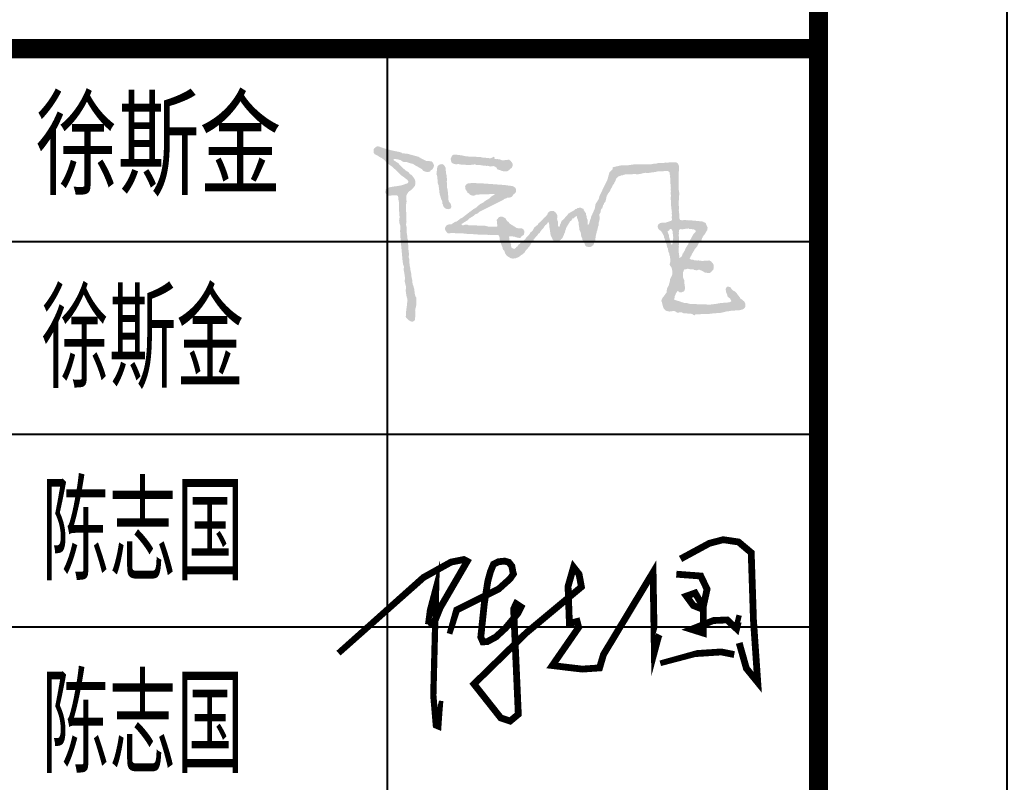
# Model space of a CAD drawing. Extents: x 39560 to 217760, y -140239 to 277665.
# Drawn here: x 139431 to 144660, y 37364 to 41400 of the extents above; entities that cross this region are included whole.
import ezdxf

# ---------------------------------------------------------------- set-up
doc = ezdxf.new("R2010")
doc.units = 0
doc.header["$LTSCALE"] = 1000
doc.header["$MEASUREMENT"] = 0
doc.linetypes.add('CENTERX2', pattern=[4, 2.5, -0.5, 0.5, -0.5])
doc.layers.add('PUB_TITLE', color=4, linetype='Continuous')
doc.styles.add('_HZTXT', font='txt.shx', dxfattribs={"width": 0.8, "bigfont": 'hztxt.shx'})
doc.styles.add('TSSD_REIN', font='Tssdeng.shx', dxfattribs={"width": 0.7, "oblique": 10, "bigfont": 'hztxt.shx'})

# ---------------------------------------------------------------- blocks, each defined once
blk = doc.blocks.new('A$C79942E48')
at = {"const_width": 25}
for points in [[(1265.8, 632.7), (1371.8, 690.1), (1422.7, 703.4), (1479.1, 695), (1525.7, 655.7), (1533.9, 408.7), (1549.7, 178.9), (1507.9, 230.3), (1481.5, 323.8)], [(1250.3, 576.7), (1340.2, 569.8), (1363.3, 521.4), (1347.2, 447.6), (1312.6, 461.4), (1287.2, 496), (1319.5, 507.5), (1349.2, 456.9), (1349.5, 360), (1305.7, 373.8), (1386.4, 406.1), (1437.1, 408.4), (1471.7, 376.1), (1480.9, 413), (1488.1, 411.2)]]:
    blk.add_lwpolyline(points, dxfattribs=at)
for points in [[(7.6, 286.3, 23, 25, 0), (320.4, 564.7, 25, 25, 0), (421.7, 621.1, 25, 25, 0), (468.7, 630.5, 25, 25, 0), (481, 624, 25, 25, 0), (381.2, 452.6, 25, 25, 0), (363.1, 407.1, 25, 25, 0), (336.3, 391.9, 25, 25, 0)], [(336.3, 391.9, 21, 23, 0), (344.3, 444.7, 23, 23, 0), (366.7, 529.3, 23, 23, 0), (366.7, 529.3, 23, 23, 0), (356.4, 131.1, 23, 23, 0), (363.5, 47.2, 23, 23, 0), (365.8, 20.6, 23, 23, 0), (374.7, 16.9, 23, 23, 0), (378.2, 66.9, 23, 23, 0), (378.2, 66.9, 23, 23, 0)], [(415.9, 357.5, 21, 25, 0), (442.1, 444.7, 25, 25, 0), (538, 492.6, 25, 25, 0), (596.2, 521.7, 25, 25, 0), (638.4, 559.5, 25, 25, 0), (648, 573.4, 25, 25, 0), (651.1, 577.8, 25, 25, 0), (649.1, 584.7, 25, 25, 0), (645.2, 606.2, 25, 25, 0), (633.9, 620.4, 25, 25, 0), (619, 624.6, 25, 25, 0), (596.3, 622.5, 25, 25, 0), (577.6, 613, 25, 25, 0), (566.6, 586.1, 25, 25, 0), (557.1, 552.1, 25, 25, 0), (549.6, 504.8, 25, 25, 0), (543.7, 466.9, 25, 25, 0), (535, 383.8, 25, 25, 0), (531, 345, 25, 25, 0), (538.6, 327.7, 25, 25, 0), (554.9, 328.6, 25, 25, 0), (586.6, 345.8, 25, 25, 0), (621.9, 378.3, 25, 25, 0), (667.2, 432.6, 25, 25, 0), (679, 456.1, 25, 25, 0), (660.9, 467.9, 25, 25, 0), (651.8, 448.9, 25, 25, 0), (665.1, 149.5, 25, 25, 0), (669, 61.5, 25, 25, 0), (639, 36.6, 25, 25, 0), (604.3, 48.2, 25, 25, 0), (505.8, 172.7, 25, 25, 0), (699.8, 362.2, 25, 25, 0), (873.6, 506.9, 25, 25, 0), (901.1, 529.8, 25, 25, 0), (892.5, 576.4, 25, 25, 0), (872.2, 602.4, 25, 25, 0), (851.9, 531.5, 25, 25, 0), (856.3, 412.9, 25, 25, 0), (856.9, 395.3, 25, 25, 0), (885.2, 402.7, 25, 25, 0), (891, 381, 25, 25, 0), (794, 240.7, 25, 25, 0), (854.8, 233.4, 25, 25, 0), (904.2, 227.6, 25, 25, 0), (967.8, 232, 25, 25, 0), (982.3, 281.2, 25, 25, 0), (1164.7, 583.6, 25, 25, 0), (1169.5, 291.3, 25, 25, 0), (1184.6, 347.6, 25, 25, 0), (1187.8, 354.1, 25, 25, 0)], [(1191.2, 249, 21, 23, 0), (1323.1, 284.7, 25, 25, 0), (1415.3, 290.7, 25, 25, 0), (1463.2, 281, 25, 25, 0)], [(378.2, 66.9, 23, 16, 0), (385.3, 110.9, 3.2, 3.2, 0)]]:
    blk.add_lwpolyline(points, format="xyseb")
blk = doc.blocks.new('adasdcxcx')
at = {"linetype": 'CENTERX2'}
h = blk.add_hatch(color=256, dxfattribs=at)
h.dxf.hatch_style = 1
h.paths.add_polyline_path([(3918.7, 11195.1), (3921.5, 11197.9), (3924.3, 11199.3), (3927, 11199.8), (3930.3, 11199.1), (3933.1, 11198.5), (3935.9, 11198.5), (3938.8, 11198.8), (3940.9, 11199.1), (3943.9, 11200.1), (3948, 11200.6), (3951.1, 11201), (3953.2, 11202.1), (3955.5, 11202.1), (3958.3, 11201.7), (3960.9, 11201.4), (3962.6, 11201.7), (3964.4, 11202.4), (3965.6, 11202.8), (3967.3, 11203.1), (3969.3, 11203.1), (3970, 11202.4), (3970.7, 11201.8), (3971.8, 11200.7), (3974, 11200.3), (3975.9, 11200.3), (3977.1, 11200), (3978.4, 11199.7), (3980.2, 11200), (3981.2, 11199.8), (3982.3, 11199.4), (3983.8, 11199.3), (3984.7, 11199.6), (3985.6, 11199.3), (3986.8, 11199), (3988.4, 11198.8), (3989.5, 11198.4), (3991.5, 11198.1), (3993.2, 11198.3), (3994.6, 11198), (3995.7, 11197.7), (3997.9, 11197.5), (3998.6, 11197.1), (3999.7, 11196.8), (4000.3, 11196.2), (4002.4, 11195), (4003.7, 11194.2), (4004.5, 11192.5), (4005.3, 11190.7), (4006.6, 11188.8), (4006.5, 11187), (4005.2, 11184.9), (3999.3, 11178.9), (3995.6, 11175.2), (3991.8, 11168.4), (3989.1, 11163.6), (3986.6, 11158.9), (3983.9, 11154.1), (3981.6, 11149.9), (3979.3, 11145.8), (3976.2, 11140.1), (3973.1, 11134.4), (3972.8, 11131.5), (3971.8, 11128.9), (3969.9, 11127), (3969.1, 11124.8), (3967.8, 11122.9), (3967.1, 11120.8), (3966.4, 11119.1), (3965.7, 11117.2), (3963.6, 11115.1), (3961.6, 11113), (3960.7, 11110.3), (3960.2, 11108.9), (3958.9, 11107.9), (3957.6, 11105.6), (3956, 11102.9), (3954.5, 11100.2), (3953, 11097.7), (3951.8, 11095.5), (3951.8, 11094.1), (3950.8, 11093.2), (3950.2, 11091.5), (3949.7, 11089.9), (3949.6, 11088.4), (3948.8, 11087.1), (3948, 11085.7), (3947.4, 11084.6), (3946, 11083.4), (3944.8, 11082.2), (3944, 11080.5), (3943.4, 11079), (3942.6, 11077.2), (3941.8, 11075.5), (3940.8, 11073.2), (3940.3, 11072.1), (3939.9, 11071.2), (3938.3, 11070.7), (3937.9, 11069.9), (3937.2, 11068.2), (3936.6, 11067), (3936.3, 11065.4), (3936, 11064.2), (3935.3, 11063.1), (3934.9, 11061.9), (3934.4, 11060.3), (3933.9, 11058.9), (3933.2, 11057.8), (3932.6, 11056.7), (3932.6, 11055.5), (3932.6, 11054.6), (3931.8, 11053.6), (3931, 11052.7), (3930.1, 11051.7), (3928.7, 11051.4), (3927.2, 11051.2), (3926, 11050.4), (3924.8, 11049.5), (3924, 11048.4), (3923.2, 11047.7), (3922.5, 11047.2), (3921.4, 11046.3), (3920.5, 11046.3), (3919.6, 11046.7), (3919.3, 11047.4), (3919.3, 11049.5), (3919.3, 11051.2), (3920.3, 11052.9), (3920.3, 11055), (3920.3, 11057.1), (3919.1, 11059.1), (3918.3, 11060.7), (3918, 11062.1), (3917.4, 11064.1), (3917.4, 11067.3), (3917, 11070.4), (3917, 11072.8), (3916.3, 11076), (3916.3, 11079), (3916.3, 11081.9), (3916.3, 11084.8), (3916, 11086.9), (3916.5, 11088.8), (3916.5, 11090.5), (3916.9, 11091.9), (3916.9, 11095.3), (3915.8, 11098.6), (3916.3, 11100.7), (3917, 11103.4), (3917.6, 11104.8), (3917.1, 11107.1), (3916.6, 11109.7), (3916, 11112.6), (3916.4, 11114.2), (3917.8, 11116.1), (3918.2, 11118.1), (3917.8, 11120), (3917.8, 11121.9), (3917.8, 11124.9), (3918.4, 11126.8), (3917.9, 11129), (3917.3, 11131.4), (3917.7, 11133.3), (3918, 11135), (3917.7, 11136.5), (3917.7, 11138.4), (3918, 11140.2), (3917.7, 11142.4), (3917.7, 11144.7), (3917.7, 11148.5), (3918.4, 11151.6), (3918.4, 11155.5), (3917, 11157.9), (3917.2, 11160.7), (3916.6, 11163.9), (3916.1, 11166.4), (3916.5, 11168.3), (3916.1, 11170.6), (3917.5, 11173.3), (3917.2, 11176.4), (3917.2, 11177.8), (3916.4, 11181.6), (3917.3, 11184.3), (3918, 11186.4), (3918.5, 11188.6), (3918.5, 11189.6), (3918.2, 11190.8), (3917.9, 11191.6), (3917.7, 11193.5), (3918.1, 11194.1)], flags=16)
h.paths.add_polyline_path([(3865.7, 11192), (3864.7, 11191.4), (3863.7, 11190.8), (3862.2, 11190.4), (3861.4, 11190.1), (3860.6, 11189.5), (3860, 11189.1), (3859.4, 11189.4), (3858.3, 11189.4), (3857.8, 11188.2), (3857.8, 11187), (3857.7, 11185.8), (3858.3, 11184.4), (3858.5, 11183), (3858.9, 11181.4), (3859.2, 11180), (3860.1, 11178.7), (3860.9, 11177), (3861.3, 11174.8), (3862, 11173.1), (3862.8, 11172), (3863.4, 11170.5), (3863.4, 11169.4), (3864.2, 11167.8), (3864.7, 11166.7), (3864.4, 11164.9), (3864.4, 11163.6), (3864.9, 11162.1), (3865.2, 11159.6), (3865.2, 11158), (3865.8, 11156.7), (3866.1, 11154.3), (3866.5, 11152.9), (3866.9, 11151.8), (3867.8, 11150), (3868, 11148.2), (3868.7, 11145.8), (3869.3, 11144.2), (3870, 11142.6), (3870.4, 11141.5), (3870.8, 11139.5), (3871.1, 11137.9), (3871.5, 11136.1), (3871.9, 11134.2), (3872.6, 11132.7), (3872.7, 11131), (3873.6, 11129.3), (3874.2, 11128.2), (3874.5, 11127), (3874.5, 11125.3), (3874.9, 11122.9), (3875.5, 11121.6), (3876.1, 11120.5), (3876.9, 11119.8), (3877.4, 11118.4), (3877.4, 11117.3), (3878.6, 11116.8), (3879.5, 11116.5), (3880.3, 11116.8), (3881, 11117.4), (3881.8, 11118.2), (3882.6, 11119.9), (3883.3, 11122.2), (3884.4, 11124.6), (3884.9, 11126.6), (3885.4, 11127.8), (3886.1, 11129), (3885.9, 11130.8), (3886.3, 11132.4), (3886.6, 11133.6), (3886.6, 11135), (3886.1, 11137.1), (3885.9, 11138.7), (3885.9, 11140.2), (3886.2, 11142), (3885.9, 11144), (3885.9, 11145.3), (3886.8, 11146.8), (3887.1, 11148.6), (3886.7, 11150.5), (3886.3, 11152.7), (3887, 11154.5), (3887.2, 11157.2), (3886.9, 11158.4), (3887.1, 11160.4), (3886.8, 11162.8), (3886.2, 11164.8), (3885.8, 11167.2), (3885.8, 11169.4), (3885.4, 11171.3), (3885.4, 11173.1), (3885, 11175.1), (3884.8, 11177.4), (3885, 11179.6), (3884.3, 11182.2), (3883.8, 11183.4), (3884.5, 11184.7), (3884.1, 11187.3), (3883.9, 11188.7), (3882.5, 11191), (3882.1, 11193.3), (3880.6, 11195.3), (3879.3, 11197), (3878.5, 11197.8), (3877.5, 11198.8), (3876.2, 11199.6), (3874.3, 11199.8), (3872.7, 11199.5), (3871, 11199.2), (3869.7, 11197.8), (3868.5, 11197), (3867.4, 11195.8), (3866.5, 11194.8), (3866.1, 11193.3)], flags=16)
h.paths.add_polyline_path([(2787.3, 11410.3), (2785, 11425.2), (2790.2, 11434.9), (2799.5, 11441), (2816.1, 11442.9), (2828.7, 11442.9), (2843.2, 11442.9), (2856.1, 11441), (2873.7, 11441.6), (2896.8, 11439.9), (2915.3, 11438.6), (2931.9, 11437.4), (2950.6, 11436), (2972.6, 11434.4), (2994, 11432.9), (3019.4, 11429.4), (3021.5, 11429.1), (3037.7, 11426.9), (3049.3, 11419.7), (3055.2, 11410.7), (3055.2, 11399.4), (3051.2, 11390.5), (3043.4, 11384.5), (3039.3, 11381.2), (3036.9, 11376.1), (3032.3, 11370.6), (3026.2, 11367.9), (3015.9, 11365.8), (3008.9, 11365.8), (3003.5, 11362.2), (2995.4, 11360.7), (2986.3, 11354), (2968.7, 11345.2), (2953.9, 11337.8), (2936.2, 11329), (2923.5, 11322.6), (2910.1, 11316), (2898.4, 11310.1), (2887.4, 11304.6), (2873, 11297.4), (2860.3, 11291.1), (2851.2, 11282.5), (2838.1, 11277.1), (2829.3, 11269), (2817.5, 11261.9), (2807.6, 11256), (2797.9, 11246.1), (2788.1, 11240), (2779.2, 11234.5), (2771.7, 11229.8), (2766.5, 11226.6), (2766.5, 11222.4), (2773.6, 11219), (2784.7, 11223), (2796.9, 11223), (2802.9, 11220.3), (2810, 11220.3), (2822.5, 11220.3), (2837.7, 11220.3), (2851.2, 11218), (2868.8, 11218), (2887, 11218), (2897.8, 11215.3), (2910.6, 11212.1), (2923.1, 11212.1), (2934.6, 11212.1), (2945.7, 11212.1), (2952.5, 11212.1), (2955.5, 11214.9), (2955.5, 11218.3), (2954.9, 11225.7), (2954.1, 11234.5), (2953.2, 11243.3), (2953.2, 11249.7), (2959.9, 11257.1), (2965.3, 11263.1), (2973.4, 11265.9), (2981.5, 11265.9), (2991, 11261.2), (2998.1, 11257.6), (3002.8, 11249.7), (3006.7, 11243.1), (3013.6, 11238.2), (3022.7, 11227.8), (3033.5, 11221), (3037.7, 11218.4), (3045.7, 11213.4), (3050.5, 11210.4), (3058.4, 11205.5), (3067.9, 11203.5), (3078.5, 11203.5), (3085.2, 11203.5), (3092.3, 11200), (3095.7, 11194.3), (3099.3, 11188.1), (3099.3, 11179.8), (3096.3, 11175.4), (3096.3, 11169.3), (3089.9, 11165.3), (3085.5, 11162.5), (3084.8, 11162.1), (3082.2, 11160.6), (3082.3, 11157.3), (3081.1, 11155.7), (3078.5, 11154.5), (3076.7, 11152.3), (3073, 11152.3), (3067.1, 11153.5), (3059.8, 11155), (3054.5, 11156), (3050.7, 11157.9), (3047.6, 11159.5), (3043.8, 11159.5), (3039.2, 11160.4), (3036.1, 11161), (3033, 11161.7), (3030.3, 11161.7), (3026.7, 11161.7), (3023.5, 11161.7), (3021.4, 11161.7), (3018.8, 11160.2), (3017.8, 11159.5), (3017.8, 11156.1), (3018.9, 11153.7), (3018.9, 11150.1), (3018.9, 11147.7), (3019.8, 11145.5), (3019.8, 11142.8), (3019.8, 11140.4), (3022, 11137.6), (3021.1, 11135.8), (3023.2, 11132), (3025.8, 11128.9), (3025.8, 11125.5), (3027.2, 11121), (3029.4, 11117.7), (3028.4, 11114.2), (3029.1, 11110.7), (3029.1, 11107.7), (3029.8, 11105), (3031.4, 11102.8), (3031.4, 11100.7), (3033.8, 11099.4), (3036.9, 11097.8), (3038.8, 11096.8), (3041.9, 11096.8), (3044.1, 11094.6), (3045.6, 11094.6), (3047.5, 11095.8), (3050.4, 11097.7), (3054.3, 11100.3), (3056, 11102.8), (3058.9, 11105.7), (3062.7, 11108.3), (3064.6, 11111.5), (3066.4, 11114.5), (3068.4, 11117.7), (3071.2, 11119.3), (3074.1, 11120.8), (3075.8, 11121.8), (3077.1, 11124.1), (3077.9, 11125.5), (3079.3, 11128.1), (3081.5, 11132), (3085.7, 11134.9), (3089, 11137.2), (3093.5, 11138.7), (3096.8, 11139.8), (3099.3, 11142.5), (3103.1, 11145.3), (3105.5, 11148.9), (3107, 11151.2), (3109.3, 11154.8), (3112.4, 11157.9), (3114.2, 11159.7), (3120, 11165.5), (3123.5, 11169.1), (3125.9, 11173.2), (3129.2, 11176.7), (3130.5, 11180.8), (3135.5, 11185.5), (3138.8, 11188.6), (3141.3, 11190.9), (3143.6, 11193), (3145.6, 11196.7), (3148.6, 11201.9), (3150.5, 11205.1), (3151.7, 11208.7), (3154, 11210.4), (3157, 11212.7), (3160.5, 11214), (3162.7, 11216.6), (3170.1, 11223.1), (3172.8, 11226.8), (3174.5, 11231), (3178.3, 11233.7), (3181.7, 11236.2), (3184.2, 11239.2), (3189.6, 11244.2), (3194.4, 11248.6), (3198.2, 11252.1), (3200.7, 11255.9), (3202.4, 11258.4), (3210.3, 11264), (3214.2, 11268.7), (3216.7, 11271.8), (3221.2, 11277.2), (3222.8, 11282.7), (3223.4, 11285), (3226.9, 11288.4), (3231, 11292.4), (3235.8, 11293.3), (3238.1, 11296.1), (3243.2, 11296.1), (3249.2, 11296.1), (3253.4, 11296.1), (3256.2, 11293.9), (3258.9, 11291.7), (3263.1, 11288.5), (3266.5, 11283.9), (3270.3, 11280.6), (3271.1, 11277.6), (3272.4, 11275.1), (3273.8, 11269.3), (3273.8, 11264.2), (3273.8, 11260.1), (3272.5, 11255.9), (3272.5, 11252.6), (3273.9, 11248.2), (3273.9, 11244.5), (3276.5, 11240.2), (3276.5, 11236.6), (3276.5, 11233.7), (3276.5, 11231.1), (3277.2, 11227.5), (3277.8, 11224.5), (3277.8, 11221.5), (3276.9, 11218), (3278.7, 11215.3), (3279.4, 11212.5), (3281, 11211.7), (3283.4, 11211.1), (3283.9, 11213.2), (3287.1, 11217.3), (3288, 11223.3), (3292.4, 11231.1), (3292.4, 11234.8), (3295.7, 11240.5), (3298.3, 11244.9), (3301.8, 11246.8), (3304.2, 11249), (3311.2, 11255.6), (3317.6, 11265), (3321.7, 11269.1), (3328, 11275.4), (3330.5, 11280.4), (3335.3, 11282.6), (3340.8, 11286.8), (3350.1, 11292.1), (3356.2, 11295.5), (3361.8, 11298.6), (3367.1, 11303.6), (3370.5, 11306.7), (3375.6, 11306.7), (3378.6, 11309.7), (3382.3, 11311.4), (3396.9, 11313.1), (3408.4, 11307.8), (3413.9, 11305.3), (3413.9, 11299.1), (3417.4, 11294.2), (3422.1, 11287.4), (3425, 11283.4), (3425, 11276.9), (3427.4, 11270.7), (3429.1, 11266.4), (3429.1, 11259.4), (3431, 11254.7), (3435, 11245.2), (3435, 11238.7), (3435, 11234.4), (3435, 11228), (3435, 11223.3), (3436.8, 11221.2), (3439.6, 11225.9), (3443, 11231.6), (3445.1, 11240.8), (3446.9, 11248.2), (3450.3, 11253.4), (3452.2, 11262.4), (3453.4, 11268.2), (3457.5, 11275.4), (3465.9, 11294.5), (3472.4, 11309.2), (3473.8, 11319.3), (3475.3, 11330.6), (3480.6, 11339.1), (3488.1, 11351.3), (3493.1, 11359.1), (3496.3, 11373), (3503.5, 11388), (3509.5, 11400.7), (3515.5, 11413.1), (3520.5, 11423.3), (3528.8, 11439.9), (3533.8, 11450), (3538.2, 11459), (3544.2, 11480.6), (3546.4, 11488.6), (3549.7, 11500.4), (3560.6, 11510.8), (3566.5, 11516.3), (3566.5, 11526.6), (3588, 11531.6), (3595, 11533.2), (3612.8, 11537.2), (3627.5, 11537.2), (3646.8, 11537.2), (3676.4, 11541.5), (3693.4, 11541.5), (3708.2, 11541.5), (3721.9, 11541.5), (3736.1, 11541.5), (3757.5, 11541.5), (3763.5, 11541.5), (3778.3, 11544.3), (3788.8, 11546.2), (3799.1, 11546.2), (3807.1, 11549.5), (3820.9, 11549.5), (3830.6, 11549.5), (3838, 11549.5), (3846, 11552.3), (3857.6, 11550.6), (3867.5, 11553.4), (3878.3, 11553.4), (3885.9, 11553.4), (3895.6, 11553.4), (3903.8, 11553.4), (3907, 11549.1), (3912, 11547.1), (3913.7, 11542.8), (3915.6, 11538.1), (3918.6, 11530.7), (3918.6, 11522.5), (3918.6, 11518), (3918.6, 11510.4), (3917.2, 11505.3), (3915.7, 11499.6), (3915.7, 11494.7), (3915.7, 11489.3), (3915.7, 11485.6), (3915.7, 11477.6), (3915.7, 11470.5), (3915.7, 11465.1), (3915.7, 11460.8), (3916, 11444.7), (3916, 11436.6), (3916, 11425.7), (3916, 11409.9), (3919.2, 11392.4), (3919.2, 11381.1), (3917.4, 11369.9), (3917.4, 11361.1), (3917.5, 11356.4), (3916.4, 11347.6), (3916.4, 11339.6), (3916.4, 11333), (3916.4, 11328.7), (3916.4, 11325.1), (3917.6, 11318.6), (3917.6, 11313.1), (3917.6, 11305.7), (3916.2, 11298.1), (3917.9, 11294.1), (3917.9, 11285.9), (3919.3, 11281.8), (3919.6, 11276.2), (3919.6, 11272.3), (3919.6, 11267.2), (3919.6, 11263.7), (3919.6, 11258.7), (3919.6, 11256), (3921.4, 11252.8), (3923, 11249.9), (3924.5, 11247.2), (3929.5, 11247.2), (3932, 11246), (3937.2, 11246), (3939.8, 11246.6), (3948, 11248.3), (3952.4, 11248.3), (3956, 11246.4), (3961, 11247.3), (3965, 11245.7), (3970.4, 11245.7), (3984.5, 11245.8), (3993.5, 11243.6), (4000.1, 11243.6), (4006, 11243.6), (4013.5, 11241.9), (4023.3, 11241.9), (4029, 11241.2), (4038.6, 11240.1), (4046.2, 11239.1), (4048.9, 11236.3), (4055.4, 11233.7), (4058.6, 11232.4), (4060.6, 11227.9), (4061.7, 11225.2), (4063.2, 11221.6), (4064.4, 11218.8), (4065.9, 11215.2), (4066.7, 11213.4), (4069.6, 11206.3), (4068.1, 11202.8), (4068.1, 11198.7), (4068.1, 11196.4), (4068.1, 11194.2), (4064.3, 11189.5), (4061.2, 11185.6), (4059.2, 11181.2), (4057, 11176.6), (4055.7, 11173.5), (4052.2, 11170.8), (4050.7, 11167.7), (4046.1, 11162.2), (4042.9, 11158.3), (4042.9, 11154.1), (4040, 11151.2), (4037.8, 11143.5), (4036.5, 11139.2), (4033, 11136.4), (4029.3, 11133.4), (4025.3, 11130.1), (4023, 11125.7), (4020.6, 11121), (4018.8, 11117.6), (4015.7, 11111.7), (4013.8, 11107.9), (4010, 11103.3), (4006.3, 11098.9), (4000.8, 11092.3), (3999, 11087.6), (3994.7, 11082.3), (3991.8, 11076.9), (3988.7, 11071.2), (3986.6, 11067.4), (3984.1, 11062.6), (3982, 11056.5), (3979.1, 11053.5), (3977.2, 11051.6), (3977.2, 11048.5), (3975.5, 11046.5), (3974.4, 11045.1), (3974.4, 11042.9), (3977.4, 11040.9), (3981.7, 11038.2), (3987.4, 11036.9), (3993, 11036.9), (4000.4, 11034.1), (4006.2, 11034.1), (4014.3, 11032.7), (4019.5, 11034.3), (4026.6, 11032.9), (4034.1, 11032.9), (4037.3, 11030.6), (4045.1, 11030.6), (4051.9, 11032.7), (4058.2, 11032.7), (4065, 11032.7), (4072.2, 11032.7), (4077.6, 11033.8), (4083.9, 11030.9), (4089.6, 11026.8), (4093.5, 11022), (4096.1, 11018.7), (4099, 11015), (4100.4, 11011), (4101.5, 11007.8), (4101.5, 11005), (4101.5, 11001.4), (4101.5, 10994), (4100, 10987.6), (4099, 10983.5), (4095.7, 10980.8), (4093.1, 10978.7), (4090.8, 10976.7), (4089.7, 10974), (4088.8, 10971.8), (4084.2, 10970.4), (4080.4, 10967.4), (4072.8, 10967.4), (4069.2, 10967.4), (4063.5, 10969), (4057.4, 10969), (4054.3, 10971), (4050.7, 10971), (4046.5, 10975.4), (4040.4, 10978.2), (4031.1, 10982.4), (4027, 10984.3), (4020.5, 10984.3), (4018.2, 10983.1), (4010.9, 10981), (4005.5, 10982.2), (4000.4, 10983.4), (3996.8, 10984.2), (3994.3, 10986), (3989.8, 10986), (3985.5, 10986.9), (3982.2, 10986.9), (3978.8, 10986.9), (3975.9, 10986.9), (3970.1, 10988.6), (3966.9, 10989.5), (3963.5, 10990.5), (3960.9, 10988.6), (3957.5, 10988.6), (3955.2, 10986.7), (3952.3, 10986.7), (3949.3, 10986.7), (3946.6, 10986.7), (3944.4, 10984.3), (3943.1, 10980.8), (3942.2, 10978.2), (3941.4, 10976), (3939.7, 10971.2), (3939.7, 10963.1), (3939.7, 10959), (3939.7, 10950.7), (3939.7, 10942.3), (3941.7, 10937.8), (3945.2, 10930.3), (3945.7, 10923.4), (3946.4, 10915.6), (3946.4, 10911.3), (3947.7, 10904.9), (3947.7, 10899.6), (3949.8, 10893.9), (3949.8, 10890.3), (3949.8, 10888.6), (3949.8, 10882.4), (3947.4, 10877.2), (3945.1, 10872.1), (3943.9, 10869.6), (3938.8, 10867.8), (3933.3, 10865.8), (3926, 10864.3), (3922.4, 10864.3), (3917.4, 10867), (3916.1, 10869.6), (3912.4, 10871.1), (3910.2, 10871.1), (3908.1, 10869.3), (3904.5, 10863.6), (3902.1, 10860), (3899.2, 10852.9), (3897.1, 10848), (3894.3, 10841.4), (3894.3, 10834.8), (3892.6, 10830.1), (3892.9, 10828.5), (3893.5, 10825.2), (3901.7, 10822.8), (3907, 10821.2), (3915.6, 10818.7), (3926.5, 10815.6), (3933.6, 10812.3), (3939.6, 10812.3), (3944.1, 10807.8), (3952.2, 10807.8), (3960.7, 10808.1), (3967.5, 10805.6), (3977.1, 10803.5), (3986.8, 10803.5), (3999.9, 10803.4), (4006.9, 10803.3), (4013.3, 10801.7), (4023.1, 10801.7), (4032.2, 10801.7), (4043, 10801.7), (4052.9, 10801.7), (4065.8, 10800.3), (4077, 10799.1), (4089.1, 10800.6), (4104.7, 10802.6), (4116, 10804), (4130.5, 10807), (4143.9, 10808.4), (4153.8, 10809.4), (4164, 10809.4), (4171.7, 10809.4), (4177.5, 10811.8), (4184.4, 10811.8), (4190.6, 10814.8), (4194.6, 10816.7), (4194.6, 10820.9), (4191.4, 10825), (4188.8, 10832.2), (4181.8, 10836.5), (4177.2, 10841.2), (4173.3, 10845.2), (4173.3, 10852), (4171.7, 10854.3), (4169.2, 10862.5), (4166.8, 10866.5), (4166.8, 10872.9), (4165, 10878.4), (4165, 10883.2), (4168.8, 10890.3), (4172.4, 10893.9), (4178.9, 10895.3), (4185, 10893), (4190.2, 10891.1), (4193.6, 10887.2), (4195.6, 10882.9), (4200, 10878.5), (4205, 10873.5), (4210.2, 10871), (4215.8, 10868.2), (4222, 10862.5), (4224.8, 10858.2), (4229.6, 10850.6), (4234.8, 10844.7), (4240.5, 10838.1), (4240.5, 10834), (4246.3, 10830.2), (4251.3, 10827.1), (4255.4, 10822.4), (4261.9, 10817.8), (4264.5, 10814.2), (4267.7, 10807.9), (4269.8, 10801.2), (4269.8, 10797.6), (4269.8, 10789.8), (4266.3, 10783.5), (4260.2, 10777.8), (4253.3, 10774.1), (4248.3, 10772.8), (4242.5, 10771.4), (4235.7, 10769.7), (4228.3, 10769.7), (4217.9, 10769.7), (4211.9, 10768.1), (4205.6, 10768.1), (4197.4, 10768.1), (4189.6, 10766.4), (4184.1, 10765.3), (4176.8, 10763.7), (4169, 10763.7), (4160, 10761.4), (4151.9, 10759.3), (4142.2, 10756.9), (4127.5, 10754.6), (4116.1, 10754.6), (4106.8, 10753.1), (4095.9, 10753.1), (4084.4, 10751.5), (4071.4, 10749.8), (4058.8, 10750.8), (4048.5, 10750.8), (4039.5, 10750.8), (4031.6, 10749), (4024.2, 10749), (4017.4, 10749), (4011.5, 10749), (4005, 10749), (4003.1, 10747.1), (3999.5, 10743.5), (3994.2, 10744.7), (3991.7, 10747.8), (3984.5, 10750.7), (3976.2, 10752.5), (3964.7, 10752.5), (3953, 10753.9), (3943.8, 10753.9), (3937.6, 10755.7), (3931, 10759.2), (3924.2, 10759.2), (3914.6, 10757.5), (3907.6, 10757.5), (3902.5, 10761), (3898.5, 10763.8), (3893.3, 10765.6), (3884.6, 10765.6), (3879.6, 10764.4), (3868.5, 10763.1), (3860.4, 10764.7), (3852.4, 10766.4), (3845.1, 10770.3), (3841.2, 10774.9), (3835.8, 10781.2), (3832.4, 10791.3), (3829.8, 10802.4), (3827.6, 10811.7), (3824.5, 10819.5), (3827, 10828.8), (3832.3, 10837.6), (3838, 10844.8), (3843.7, 10852.7), (3848.5, 10859.3), (3852.7, 10864.9), (3852.7, 10871.3), (3853.6, 10877.9), (3854.2, 10882.7), (3857.3, 10890.6), (3862.2, 10898.9), (3865.5, 10909.1), (3868.5, 10918.1), (3870, 10926.1), (3870.7, 10934.5), (3873.3, 10939.7), (3876.8, 10946.7), (3880.9, 10955), (3882.4, 10963), (3882.4, 10970.7), (3882.4, 10978.8), (3880.6, 10984.9), (3879.5, 10992.3), (3876.6, 10997.7), (3874, 11002.5), (3870.9, 11006.8), (3869.2, 11010.5), (3869.2, 11015.6), (3870.7, 11020.7), (3871.6, 11027.3), (3872, 11035), (3872.3, 11042.3), (3870.3, 11047.7), (3870.3, 11054), (3868.6, 11058.3), (3866.7, 11063), (3866.7, 11068), (3865.4, 11072.1), (3863.6, 11075), (3861.2, 11080.1), (3861.2, 11084.8), (3859.8, 11089.6), (3859.8, 11095.9), (3857, 11099.7), (3855.6, 11104), (3853.8, 11109.4), (3852.8, 11114.9), (3851.8, 11120.4), (3850.2, 11123.6), (3848.7, 11126.8), (3846, 11129.9), (3844.8, 11136.8), (3843.8, 11142.9), (3841.5, 11148.7), (3839.4, 11154), (3837.8, 11161.9), (3835.5, 11168.4), (3832.3, 11172.8), (3829.9, 11178.5), (3825.7, 11185.3), (3822.3, 11189.4), (3818.8, 11192.1), (3815.7, 11193.6), (3812.7, 11196.7), (3808.8, 11200.9), (3806.5, 11206.3), (3805.4, 11210.9), (3805.4, 11216.2), (3806.9, 11221.9), (3810.7, 11226.5), (3816.7, 11230.5), (3823.7, 11232.7), (3829.4, 11233.4), (3835.6, 11234.1), (3839.9, 11234.1), (3847.9, 11234.1), (3854.8, 11236.4), (3862.5, 11239), (3869.3, 11241.2), (3874.1, 11242.8), (3878.8, 11244.4), (3880.3, 11248.8), (3880.3, 11254.1), (3879.4, 11258.5), (3879.4, 11263.4), (3880.2, 11268.3), (3880.2, 11273.7), (3879.7, 11278.9), (3879.7, 11282.8), (3880.1, 11289.5), (3879.4, 11294.7), (3878.7, 11299.8), (3877.9, 11305.7), (3877.9, 11313.6), (3876.4, 11319.3), (3875.2, 11324), (3875.2, 11329.7), (3875.2, 11334.2), (3875.2, 11340.3), (3875.2, 11349), (3874, 11357.9), (3874, 11366.7), (3875.4, 11377.3), (3874.1, 11385.3), (3874.1, 11393.6), (3875, 11400), (3873.6, 11409.4), (3874.9, 11416.8), (3874.2, 11422.4), (3873.2, 11430.5), (3873.2, 11436.7), (3872.1, 11441.2), (3871.9, 11448.5), (3871.9, 11457.4), (3871.9, 11465.6), (3871.2, 11470.8), (3870.3, 11477.7), (3871.3, 11484.4), (3868.2, 11489.9), (3868.2, 11496.6), (3867.1, 11501.3), (3863, 11504.3), (3859.5, 11506.8), (3851.1, 11506.8), (3844.6, 11506.8), (3840.2, 11506.8), (3833.6, 11505.4), (3822.5, 11504.4), (3813.3, 11504.4), (3802.7, 11504.4), (3797.4, 11502.8), (3789.8, 11501.9), (3782.3, 11500.2), (3774.2, 11500.2), (3770.5, 11498.6), (3761.3, 11497.3), (3754.2, 11496.3), (3744.8, 11496.3), (3738.7, 11497.9), (3735.1, 11496.5), (3730.1, 11496.5), (3726.8, 11494.9), (3720.8, 11493.6), (3714.3, 11492), (3708.1, 11492), (3703.6, 11490.2), (3697.4, 11490.2), (3691.3, 11490.2), (3684.5, 11491.4), (3677.8, 11491.4), (3674.5, 11490.6), (3665.1, 11489.4), (3655.7, 11489.4), (3645.8, 11489.6), (3639.1, 11488.7), (3631.7, 11488.7), (3626.6, 11487.2), (3623.9, 11486.4), (3620.5, 11484.2), (3616.1, 11483.5), (3611.6, 11483.5), (3605.2, 11480.9), (3602.5, 11479.8), (3597.3, 11478.5), (3594.1, 11475.2), (3590.9, 11472), (3585.1, 11466.3), (3583.5, 11461.2), (3581.9, 11456.1), (3579.4, 11451.9), (3576.5, 11447.1), (3575.5, 11443.8), (3570.4, 11435), (3566.7, 11431.4), (3564.7, 11425.6), (3560.6, 11418.2), (3557.2, 11412.3), (3554.9, 11408.2), (3554.9, 11406.2), (3551.8, 11400.4), (3548.2, 11395.6), (3544.4, 11390.6), (3540.8, 11385.7), (3538.9, 11380.7), (3535.1, 11375.7), (3534.4, 11371.1), (3532.2, 11366), (3532.2, 11361.5), (3530.6, 11354.1), (3529.6, 11349.4), (3528, 11345), (3524.1, 11340.2), (3521.5, 11337.1), (3521.5, 11333.6), (3519.5, 11329.8), (3516.1, 11326.5), (3514.5, 11320.8), (3513.1, 11315.9), (3511.4, 11309.5), (3505.8, 11305.8), (3505.4, 11302), (3503.7, 11297.5), (3502.8, 11292.5), (3502, 11287.6), (3501.7, 11286), (3499.6, 11283.6), (3498.2, 11281.4), (3496.2, 11278.1), (3496.2, 11274), (3496.2, 11268.3), (3497.6, 11265.1), (3497.6, 11259.1), (3497.6, 11254.1), (3496.4, 11246.9), (3495.6, 11242), (3494, 11236.7), (3492.6, 11232.3), (3492.6, 11228.7), (3492.6, 11225.7), (3492.6, 11220.6), (3490.9, 11216.4), (3489.4, 11212.4), (3488.3, 11207.7), (3486.9, 11201.6), (3485.6, 11195.7), (3484.9, 11192.8), (3482.7, 11187.7), (3482, 11182.2), (3480.5, 11178.4), (3478.8, 11170.6), (3477.4, 11164.4), (3477.4, 11160.2), (3476.3, 11155.4), (3475.2, 11150.3), (3475.2, 11144.2), (3474.3, 11140.7), (3473.2, 11136.1), (3472.7, 11134.1), (3470.8, 11130.9), (3468.9, 11127.7), (3467.1, 11124.6), (3467.1, 11122.5), (3466.8, 11119.8), (3465.6, 11117.1), (3463.9, 11114.7), (3461.5, 11113), (3458.4, 11110.7), (3456.6, 11109.4), (3454.1, 11107.4), (3450.4, 11106), (3446.9, 11104.6), (3442.4, 11104.6), (3439.4, 11105.5), (3435.3, 11105.5), (3431.3, 11106.4), (3428.4, 11107), (3426, 11108.4), (3423.1, 11110.1), (3421.5, 11113.5), (3419.7, 11118), (3417.1, 11124.3), (3415.3, 11128.9), (3413.4, 11133.6), (3410.2, 11138.8), (3406.5, 11142.2), (3406.5, 11148.7), (3402.8, 11154.1), (3400.8, 11160.8), (3398.7, 11167.7), (3398.7, 11173.7), (3397.4, 11180), (3395.8, 11184.9), (3393.4, 11190), (3391.5, 11194.1), (3389.7, 11197.8), (3389.9, 11204.8), (3388.6, 11212.7), (3387.5, 11219.3), (3386.9, 11225), (3386.9, 11230.3), (3386.2, 11236), (3385, 11239.7), (3383.3, 11245), (3382.2, 11248.5), (3381.1, 11251.7), (3378.9, 11254.8), (3378.9, 11257.9), (3377.6, 11261.2), (3376.7, 11265.6), (3375.2, 11268.3), (3372.7, 11268.3), (3370.6, 11267.4), (3368.8, 11264.7), (3367.2, 11263.6), (3364.7, 11261.7), (3363.2, 11259.5), (3362, 11257.6), (3359.8, 11256.8), (3358.1, 11256), (3354.3, 11256), (3353.4, 11256), (3353.4, 11254.2), (3351.4, 11250.6), (3347.9, 11244.5), (3343.9, 11242.6), (3339.9, 11239.1), (3337.2, 11233.4), (3333.6, 11228), (3330.8, 11223.6), (3327.7, 11218.8), (3325.9, 11214.1), (3322.4, 11209.9), (3320.7, 11206.3), (3319.8, 11201.8), (3318.1, 11197.7), (3316, 11192.7), (3314.8, 11186.7), (3313.8, 11181.8), (3311.4, 11177.8), (3308.9, 11171.3), (3307.1, 11166.5), (3304.5, 11162.1), (3303.1, 11157), (3300.4, 11152.9), (3297.6, 11149.1), (3293.9, 11146.3), (3291.9, 11143.5), (3288.1, 11140.7), (3285.1, 11137.3), (3281.9, 11135.3), (3278.9, 11133.4), (3276, 11132.8), (3271.9, 11131.8), (3267.9, 11131.8), (3264.2, 11133.1), (3260.3, 11134.5), (3255.4, 11137.8), (3251.7, 11140.4), (3249.1, 11143.8), (3247, 11148.3), (3244.1, 11154.4), (3241.9, 11159.1), (3238.9, 11165.5), (3237.6, 11170.9), (3236.7, 11175.1), (3235.9, 11178.6), (3235.9, 11182.7), (3234.7, 11187.9), (3234.7, 11193.4), (3233.4, 11197.6), (3233.4, 11200.6), (3233.2, 11205.5), (3232.1, 11207.9), (3231, 11211.9), (3232, 11214), (3231.2, 11217.8), (3230.6, 11220.6), (3230.6, 11224.1), (3229.7, 11227.9), (3229.7, 11230.9), (3228.7, 11233.1), (3228, 11234.8), (3227.1, 11235.4), (3225.3, 11235.4), (3223.2, 11234.6), (3221.9, 11232.9), (3220.5, 11230.9), (3219.4, 11227.9), (3218.4, 11226.8), (3217.4, 11225.8), (3215.8, 11225.1), (3214.6, 11223.6), (3212.3, 11221.7), (3209.5, 11219.2), (3207.6, 11216.4), (3205.8, 11214.3), (3203.6, 11211.8), (3201.2, 11207.1), (3198.3, 11202.8), (3194.3, 11198.7), (3190.5, 11194.9), (3189.1, 11193.5), (3186.7, 11190.3), (3184.7, 11187.6), (3182.8, 11184.7), (3181.4, 11181.5), (3180.3, 11179.1), (3178.3, 11178.1), (3176, 11177), (3174, 11174.8), (3171.3, 11171.9), (3168.4, 11167.8), (3166.2, 11164.7), (3164, 11162.7), (3161.1, 11160.1), (3159.4, 11157), (3157.3, 11155), (3155.5, 11153.1), (3154.4, 11151), (3151.2, 11148.6), (3148.5, 11145.7), (3147.9, 11143.4), (3148.4, 11142), (3148.4, 11140), (3147.9, 11137.8), (3147.6, 11136.4), (3144.6, 11135), (3142.4, 11133.9), (3141.5, 11131), (3138.1, 11127.3), (3135.1, 11124.2), (3134.6, 11121.9), (3131.1, 11116.5), (3128.5, 11112.5), (3125.5, 11107.8), (3121.7, 11103.7), (3119.1, 11100.9), (3116.8, 11097.7), (3114.9, 11094.5), (3110.3, 11091.3), (3108.2, 11088.8), (3106.9, 11087), (3104.8, 11083.9), (3103, 11081.2), (3100.9, 11077), (3099.7, 11074.6), (3097.3, 11073.1), (3095.1, 11070.9), (3092.4, 11069), (3088.9, 11066), (3085.7, 11063.8), (3082.1, 11061.7), (3079.7, 11059.9), (3078, 11057.8), (3075.5, 11056.1), (3072.7, 11054.3), (3070.3, 11052.7), (3067.2, 11051.1), (3067.2, 11050), (3061.1, 11048.5), (3055, 11045.5), (3049.5, 11044.2), (3044.5, 11044.2), (3038, 11043.6), (3031.7, 11044.7), (3027, 11045.5), (3021.7, 11048.6), (3017.1, 11051.3), (3013.1, 11053.7), (3007.5, 11057), (3004.8, 11060.3), (3001.6, 11064.1), (2999.2, 11068.2), (2995.9, 11072.9), (2995.4, 11077.4), (2993.6, 11082.4), (2991.6, 11085.7), (2988.3, 11089.7), (2985.4, 11092.8), (2984.2, 11094.9), (2983.4, 11098.6), (2983.4, 11102.5), (2982.6, 11105.7), (2979.5, 11110.1), (2978.3, 11114.3), (2976.2, 11119.9), (2975.3, 11124.6), (2972.4, 11128.7), (2971.3, 11131.5), (2970.8, 11134.3), (2970.5, 11138.9), (2968.6, 11143.7), (2968.6, 11148.4), (2968.6, 11152.8), (2967.4, 11156.3), (2966.1, 11160), (2964.9, 11163.4), (2962.8, 11166.3), (2960, 11168), (2955.2, 11168), (2951, 11168), (2946, 11168), (2941.4, 11168.6), (2936.2, 11168.6), (2930.8, 11167.4), (2925.4, 11168), (2918.7, 11168.4), (2912.6, 11169.3), (2908.6, 11168.9), (2906.4, 11168.9), (2900.7, 11169.7), (2896.3, 11169.7), (2892.7, 11169.7), (2888.5, 11169.7), (2884.8, 11169.7), (2879, 11170.7), (2877.1, 11170.7), (2870.8, 11170.7), (2867.6, 11170.7), (2842.3, 11171.1), (2818.1, 11174), (2798.3, 11174), (2775.7, 11176.5), (2757.3, 11176.5), (2741.8, 11177.7), (2728.5, 11178.1), (2716.6, 11178.4), (2708, 11178.4), (2703.6, 11176.4), (2697.7, 11176.4), (2693.1, 11177.8), (2689.4, 11181.3), (2685.7, 11186.2), (2681.8, 11191.3), (2679, 11197.6), (2679, 11206.1), (2683.2, 11213.5), (2685.9, 11218.4), (2691.4, 11221.8), (2698.1, 11224), (2703.7, 11224), (2710, 11224), (2715.3, 11226.5), (2721.7, 11231), (2725.7, 11233.8), (2731, 11236.6), (2735.6, 11239.1), (2739.9, 11239.1), (2743.8, 11242), (2748.4, 11245.4), (2756, 11252), (2761.4, 11255.7), (2766.9, 11257.8), (2774.6, 11262.8), (2781.5, 11268.4), (2786.9, 11272.8), (2794.4, 11278.5), (2801.4, 11284), (2805.1, 11286.8), (2808.4, 11290.5), (2814, 11293.5), (2817.4, 11295.3), (2822.1, 11299.4), (2826.9, 11303.7), (2835.1, 11307.9), (2842.3, 11312.6), (2846.5, 11315.4), (2849.9, 11320.1), (2855.3, 11324.2), (2859.6, 11327.4), (2863.3, 11330.3), (2867.9, 11333.9), (2875.9, 11337.4), (2882.6, 11341.2), (2887.6, 11345.5), (2892.2, 11348.4), (2898, 11353.5), (2905.5, 11356.5), (2909.8, 11359.7), (2916.8, 11363.8), (2920.6, 11368.8), (2925.9, 11372.8), (2930.7, 11376.4), (2935.5, 11378.7), (2939.1, 11382), (2943.2, 11384), (2941.4, 11385.7), (2937, 11384.8), (2932.5, 11384.8), (2924, 11385.6), (2917.3, 11384.8), (2911.7, 11384.2), (2905, 11384.2), (2898.8, 11384.2), (2894, 11383.4), (2883, 11384.1), (2878.3, 11383.2), (2872.9, 11383.2), (2864.5, 11384), (2859.6, 11382.2), (2853.4, 11382.2), (2848, 11382.4), (2842.9, 11381.5), (2838.5, 11378.8), (2833.3, 11377.1), (2825.8, 11377.1), (2818, 11378.2), (2810.6, 11382.2), (2805.9, 11387.6), (2801.2, 11390.2), (2797.7, 11392.1), (2796.6, 11396.5), (2794.4, 11399.7), (2792, 11403.3), (2789.4, 11407.1)])
h.paths.add_polyline_path([(2710.1, 11575.4), (2709.1, 11571.7), (2709.2, 11568.6), (2709.9, 11564.7), (2711.3, 11558.2), (2712.4, 11554.7), (2714.4, 11551.6), (2716.6, 11549.3), (2718.3, 11547.6), (2723.5, 11546.2), (2725.3, 11545.5), (2730.2, 11544), (2732.8, 11543.2), (2736.9, 11542.3), (2738.2, 11542.2), (2740.7, 11542.5), (2743.2, 11542.6), (2744.7, 11543.4), (2747.4, 11543.7), (2749.7, 11543.4), (2752.8, 11543.2), (2754.4, 11542.4), (2759.2, 11541.7), (2763.7, 11541.1), (2765.8, 11540.6), (2768.2, 11540.4), (2769.5, 11540.4), (2774.3, 11540.2), (2777.8, 11540.6), (2779.3, 11541.1), (2781.9, 11541.3), (2783.6, 11541.3), (2785.2, 11540.9), (2786.1, 11540.5), (2787.4, 11539.8), (2788.9, 11539.3), (2790.6, 11539.1), (2791.5, 11538.6), (2793.1, 11538.2), (2793.7, 11538.1), (2794.5, 11538), (2797.7, 11538.6), (2800.3, 11538.5), (2802.3, 11538.3), (2806.1, 11538), (2809.1, 11538.1), (2811.9, 11538.5), (2814.1, 11539.4), (2817, 11539.5), (2818.4, 11540.3), (2820.2, 11540.6), (2821.6, 11540.9), (2823.4, 11540.9), (2824.4, 11540.7), (2826.3, 11540.5), (2827.5, 11540.2), (2830.4, 11540.9), (2832.7, 11541.5), (2835.2, 11541.9), (2839.1, 11541.4), (2840.6, 11541.1), (2842.4, 11540.2), (2844.2, 11539.3), (2846.4, 11538.8), (2848.4, 11538.8), (2850.2, 11538.7), (2852.7, 11539.2), (2856.1, 11539.3), (2858.4, 11539.2), (2862.9, 11538.7), (2864, 11538.7), (2866.8, 11538.2), (2868.4, 11537.6), (2870.5, 11537.3), (2871.6, 11537.5), (2873.4, 11537.2), (2876.3, 11536.8), (2878.1, 11536.2), (2880, 11535.7), (2881.3, 11535.1), (2884, 11534.8), (2885.9, 11534.8), (2887.9, 11534.6), (2889.5, 11534.5), (2891.4, 11534.6), (2894.3, 11534.6), (2896.3, 11534.3), (2899.8, 11534.1), (2901.7, 11534.9), (2904.5, 11534.4), (2905.7, 11534), (2907.6, 11533.2), (2909.5, 11533.2), (2911.5, 11532.5), (2913.2, 11531.6), (2914.7, 11531.2), (2917.7, 11530.8), (2921.4, 11531), (2924, 11531.2), (2926.5, 11531.6), (2927.7, 11532), (2930.6, 11532.3), (2932.6, 11532.8), (2934.7, 11533), (2936.6, 11532.5), (2938, 11531.9), (2940.4, 11531.3), (2941.8, 11530.6), (2943.1, 11530.2), (2944.2, 11529.4), (2946.1, 11527.9), (2948.3, 11526.8), (2949.1, 11526.8), (2949.7, 11526.7), (2950.3, 11526.2), (2950.9, 11524.9), (2952.5, 11522.5), (2953.1, 11520.8), (2953.8, 11518.8), (2954.8, 11517.2), (2956.5, 11515.4), (2958.7, 11514.5), (2961.5, 11513.7), (2963.6, 11513.6), (2964.1, 11513.1), (2966.5, 11512.4), (2967.7, 11512.1), (2969.9, 11511.5), (2972.6, 11510.4), (2974.3, 11509.9), (2977.5, 11508.6), (2980, 11507.7), (2982.2, 11507), (2983.8, 11506.5), (2985.6, 11506.1), (2987.1, 11505.5), (2990.4, 11504.6), (2992.6, 11504.6), (2995.5, 11504.8), (2998.7, 11504.8), (3001.3, 11505.2), (3003.8, 11505.5), (3006.4, 11505.7), (3010.1, 11506.6), (3012.4, 11508.3), (3015.3, 11510.3), (3019.2, 11512.8), (3021.9, 11516.1), (3024.6, 11518.4), (3028, 11520.8), (3031, 11523.9), (3032.7, 11525.5), (3035.7, 11530.4), (3036.3, 11533.6), (3036.8, 11539.2), (3037.5, 11542.9), (3035.9, 11547.5), (3033.6, 11551.3), (3032, 11553.8), (3029.3, 11556.9), (3026.4, 11560.4), (3023.5, 11562.2), (3021.5, 11564), (3018.1, 11566.6), (3015.7, 11567.2), (3012.8, 11566.9), (3010.7, 11566.1), (3008.3, 11565.3), (3005.4, 11564.7), (2998.6, 11564.4), (2994.9, 11564.4), (2991.6, 11563.1), (2982, 11563.1), (2978, 11565.2), (2973.2, 11567.1), (2967.6, 11568.8), (2964.6, 11569.2), (2959.7, 11569.7), (2953.6, 11570.4), (2949.2, 11569.5), (2944.8, 11570.8), (2942.4, 11572.1), (2940.6, 11572.9), (2940.6, 11575.1), (2941, 11577.5), (2940.4, 11580.5), (2939.3, 11581.8), (2937.9, 11582.2), (2935.6, 11581.9), (2933, 11580.9), (2931.7, 11580), (2930.4, 11579.3), (2928, 11577.7), (2925, 11576.6), (2922.2, 11575.9), (2918.8, 11573.9), (2917, 11573.4), (2913.7, 11574.2), (2908.2, 11575.9), (2903.6, 11576.3), (2900.8, 11576.2), (2894.4, 11576.8), (2888.8, 11577.6), (2880.5, 11576.9), (2873.1, 11579.5), (2866.7, 11580.6), (2859.1, 11582), (2853, 11582), (2845.2, 11581.9), (2839, 11582.9), (2828.6, 11582.6), (2819.5, 11583.2), (2813.1, 11582.8), (2807.6, 11582.6), (2801.6, 11583.9), (2797, 11584.3), (2788.3, 11585.2), (2777.3, 11587.2), (2768.1, 11589.5), (2763.4, 11590.2), (2757.3, 11590.9), (2748, 11592), (2741.1, 11593.2), (2736.6, 11592.9), (2731.5, 11593.1), (2727.2, 11593.4), (2720, 11592), (2717, 11588.2), (2715.8, 11586.8), (2713.8, 11583.8), (2712.2, 11581.4), (2711.8, 11579.3), (2711.2, 11578)])
h.paths.add_polyline_path([(2638.2, 11525.8), (2636.4, 11521.3), (2636.2, 11515.5), (2636, 11511.7), (2635.1, 11504.1), (2634.4, 11498.3), (2633.3, 11489.8), (2635.6, 11485.2), (2636.7, 11481.3), (2638.1, 11475.9), (2638.1, 11472.6), (2638.1, 11470), (2638.7, 11466.7), (2638.9, 11464.5), (2639.5, 11460), (2639.3, 11455.6), (2640.2, 11452.4), (2640.4, 11447.5), (2640.9, 11440.2), (2642.4, 11436.6), (2643.9, 11433), (2645.9, 11430.5), (2645.9, 11426.2), (2646.1, 11420.3), (2646.4, 11416.1), (2646.9, 11412.7), (2647.7, 11408.5), (2648, 11404.1), (2648.6, 11400.2), (2649.2, 11392.7), (2650.6, 11385.3), (2652.2, 11378.4), (2653.7, 11375.6), (2656.4, 11367.3), (2656.8, 11361.9), (2657.5, 11359.5), (2659.1, 11356.3), (2661.2, 11354), (2662.9, 11348.9), (2665, 11343.2), (2665.5, 11336.6), (2665.4, 11332.9), (2667.3, 11330.2), (2667.9, 11328.3), (2668.2, 11326.7), (2669.6, 11322.9), (2671.9, 11318), (2674.4, 11314.9), (2676.3, 11312.5), (2680, 11309.2), (2683, 11308.2), (2686.7, 11306.5), (2690.5, 11306.4), (2694.8, 11305.8), (2698.6, 11304.7), (2701.4, 11305.3), (2703.6, 11306.7), (2708.5, 11308.9), (2710.5, 11311.2), (2711.7, 11315.9), (2711.5, 11322.8), (2710.4, 11329.1), (2706.3, 11336.6), (2702.4, 11340.8), (2700, 11343.5), (2697.8, 11350.7), (2696.5, 11359.8), (2695.5, 11367.6), (2696.1, 11374.5), (2694, 11384.9), (2693.6, 11403.6), (2690, 11417.7), (2690.2, 11435.4), (2688.2, 11449.6), (2689, 11462.6), (2689.1, 11466.3), (2687.3, 11477.2), (2686.7, 11485.7), (2685, 11491), (2684.5, 11498.9), (2684.4, 11505.2), (2682.4, 11508.8), (2681.9, 11514.2), (2681.8, 11515.9), (2682.9, 11522), (2680.8, 11525.6), (2678.4, 11530.2), (2676.9, 11532.6), (2675.9, 11534.1), (2674.2, 11536.9), (2671.9, 11540.5), (2667.9, 11541.8), (2663.1, 11543.5), (2659.1, 11543.1), (2655.2, 11542.9), (2650.8, 11541.5), (2649.2, 11540), (2647.6, 11538.9), (2642, 11535.6), (2639.9, 11532), (2639, 11529.7), (2639, 11528.1)])
h.paths.add_polyline_path([(2471.1, 10735.3), (2472.2, 10758.6), (2474.5, 10778.1), (2477, 10794.8), (2478.1, 10808.1), (2480.2, 10819.8), (2479.3, 10828.9), (2474.9, 10845.2), (2472, 10861.8), (2470.7, 10874.6), (2472.4, 10890), (2471.1, 10901.3), (2468.6, 10908.1), (2465.5, 10921.9), (2466.5, 10938.7), (2466.1, 10947), (2463, 10968.2), (2460.4, 10981.2), (2461, 11001.6), (2456.3, 11014.4), (2453.9, 11033.9), (2452.6, 11050.1), (2450.9, 11064.9), (2449.2, 11086.6), (2446.2, 11116.5), (2444.1, 11140.4), (2442.1, 11164.2), (2441.1, 11190.2), (2442.8, 11215.4), (2437.7, 11229.9), (2435.7, 11244.5), (2438.7, 11263), (2436.1, 11278.4), (2436, 11299), (2434.9, 11321.2), (2434.7, 11343.5), (2431.5, 11358.7), (2431.5, 11368.4), (2428.6, 11374.7), (2422.9, 11378.5), (2415.7, 11378.5), (2412.5, 11378.6), (2401.2, 11378.6), (2392.2, 11377), (2378.5, 11376.4), (2369.1, 11381.7), (2363.2, 11390.8), (2363.8, 11403), (2366, 11411.7), (2374.5, 11417.1), (2385.4, 11420.7), (2394.7, 11422.6), (2407, 11424.8), (2419.1, 11425.9), (2426.8, 11427.6), (2445.4, 11430.5), (2463.8, 11436.2), (2473, 11440.1), (2480.7, 11441.4), (2483.1, 11445.5), (2485.5, 11450.9), (2479.8, 11459.9), (2466.4, 11470), (2461, 11474.9), (2445.6, 11484.5), (2439.5, 11491.7), (2422.3, 11508.8), (2396.3, 11531.7), (2369.7, 11550.6), (2358.4, 11564.7), (2345.9, 11574.1), (2329.5, 11583.3), (2319.1, 11589.9), (2306, 11596), (2301.3, 11604.2), (2300.8, 11618), (2302, 11624.7), (2312.4, 11633.8), (2319.7, 11637.9), (2331.5, 11635.9), (2343.6, 11631), (2356.6, 11627.3), (2367.2, 11623.2), (2381.5, 11620), (2395, 11616.4), (2409.6, 11613.4), (2438.5, 11607.3), (2450.6, 11603.2), (2452.6, 11600.1), (2466.4, 11599.6), (2475.8, 11599.3), (2504.8, 11591.5), (2539, 11582), (2553.3, 11573.1), (2569, 11565.1), (2581.7, 11559.4), (2589.6, 11560.4), (2608.7, 11557.5), (2614.6, 11551.1), (2617.6, 11544.2), (2620.7, 11536.5), (2619.6, 11531.6), (2617.9, 11526.2), (2615.2, 11521.1), (2612, 11515.8), (2603.9, 11510.9), (2598.6, 11504.1), (2587.9, 11501.3), (2575.3, 11503.3), (2564, 11507.3), (2556.3, 11516.9), (2543.8, 11524.4), (2524.7, 11534.5), (2510.2, 11544.2), (2496.3, 11547.9), (2483.3, 11551.8), (2474.3, 11554.5), (2467.4, 11554.8), (2460.9, 11554.6), (2454.3, 11557.1), (2450.1, 11560.6), (2443.1, 11564.4), (2435.8, 11566.7), (2430.9, 11567.9), (2423.3, 11569.1), (2417, 11571.1), (2413.2, 11571), (2406.2, 11570.7), (2406.2, 11568.4), (2406.2, 11565.6), (2409.5, 11562.1), (2415.5, 11558.8), (2420.2, 11555.4), (2430.8, 11549.1), (2440.3, 11538.4), (2447.7, 11530.1), (2457.7, 11521), (2474.5, 11506.9), (2485.4, 11501.1), (2492.6, 11491.1), (2501.2, 11486.7), (2510.1, 11475.6), (2514.6, 11468.9), (2518.7, 11462), (2522.3, 11452.2), (2522.5, 11445.7), (2520.3, 11431), (2517.9, 11426.2), (2512.5, 11420.3), (2506.2, 11413.7), (2497.9, 11405.3), (2490, 11400.2), (2483.9, 11394.4), (2480.6, 11388.7), (2475.9, 11380.8), (2473.8, 11376.3), (2473.3, 11367.8), (2474.5, 11356.3), (2474.7, 11352.5), (2475.1, 11347), (2475, 11344.4), (2473.4, 11332.9), (2472, 11327.4), (2471.9, 11321.9), (2471.8, 11312), (2472.4, 11303.9), (2473, 11292.3), (2473.7, 11283), (2473.7, 11274.1), (2473.4, 11265.3), (2473.6, 11254.3), (2474.4, 11250.7), (2474.9, 11239.5), (2473.1, 11228.3), (2472.7, 11223), (2473.3, 11216.6), (2475, 11211.4), (2475.4, 11205.5), (2475.3, 11200.6), (2476.1, 11188.8), (2476.5, 11178.3), (2477.3, 11168.8), (2479.6, 11162.4), (2479.4, 11158.1), (2479.9, 11149.7), (2481.4, 11145.7), (2483.1, 11141.3), (2484.1, 11137.1), (2482.8, 11132.8), (2483.5, 11120.2), (2484.2, 11107.3), (2485.3, 11089.7), (2486.7, 11079.4), (2488.2, 11064.4), (2486.7, 11057.2), (2486.1, 11049.8), (2487.8, 11047.6), (2489.1, 11041.7), (2489.4, 11034.1), (2490.5, 11027.1), (2490.1, 11020.6), (2491.4, 11012.4), (2491.9, 11005.5), (2494.8, 10994), (2495.2, 10985.3), (2498.7, 10971.2), (2500.2, 10960.4), (2500.9, 10951.6), (2502.1, 10942.6), (2506.1, 10926.1), (2506.1, 10916.8), (2508, 10906.9), (2511.2, 10898.7), (2513.9, 10888), (2516.2, 10881.8), (2516.6, 10873.7), (2518.4, 10864.2), (2519.3, 10852.2), (2523.2, 10842.5), (2526.2, 10838.2), (2527.7, 10828.3), (2527.4, 10819.9), (2526.9, 10808.9), (2526.1, 10793.8), (2525, 10787.2), (2522.7, 10780.3), (2521.2, 10775.1), (2520.7, 10770.7), (2521.4, 10763.9), (2521.1, 10754), (2521.1, 10742.4), (2520.8, 10734.4), (2520.7, 10727.8), (2520, 10721.9), (2518.8, 10718.6), (2517, 10716.3), (2515.7, 10714), (2511.9, 10711.6), (2508, 10710), (2499.8, 10710.5), (2495.7, 10711.8), (2490.4, 10715.3), (2484.1, 10719.3), (2480.5, 10723.3), (2477.9, 10726.4), (2474.5, 10730.3), (2472.7, 10732), (2472.2, 10733.2)])
at = {"layer": 'PUB_TITLE'}
for p, q in [((4656, -7531.5), (4656, 49868.5)), ((4656, -7531.5, 7), (4656, 49868.5, 7)), ((-2484, 12154.5), (4656, 12154.5)), ((2373.3, 12154.5), (2373.3, 5035.4)), ((4656, 12154.5), (4656, 5014.5)), ((-2484, 11134.5), (4656, 11134.5)), ((-2484, 10114.5), (4656, 10114.5)), ((-2484, 9094.5), (4656, 9094.5))]:
    blk.add_line(p, q, dxfattribs=at)
at = {"layer": 'PUB_TITLE', "const_width": 102}
blk.add_lwpolyline([(4656, 12154.5), (-2484, 12154.5), (-2484, 5014.5), (4656, 5014.5)], dxfattribs=at)
at = {"xscale": 1.439570880369494, "yscale": 1.439570880369494, "zscale": 1.439570880369494}
blk.add_blockref('A$C79942E48', (2103.9, 8543), dxfattribs=at)
at = {"layer": 'PUB_TITLE'}
for s, style, width, p in [('徐斯金', '_HZTXT', 0.85, (511.4, 11381)), ('徐斯金', 'TSSD_REIN', 0.7, (542.3, 10361)), ('陈志国', 'TSSD_REIN', 0.7, (542.3, 9341)), ('陈志国', 'TSSD_REIN', 0.7, (542.3, 8321, -127.5))]:
    blk.add_text(s, height=510, dxfattribs=dict(at, style=style, width=width)).set_placement(p)

msp = doc.modelspace()

# ---------------------------------------------------------------- linework, layer by layer
at = {"layer": 'PUB_TITLE', "color": 0}
msp.add_lwpolyline([(39559.763, 20560.919), (144659.763, 20560.919), (144659.763, 79960.919), (39559.763, 79960.919)], close=True, dxfattribs=at)
at = {"layer": 'PUB_TITLE', "color": 0, "const_width": 100}
msp.add_lwpolyline([(42059.763, 21560.919), (143659.763, 21560.919), (143659.763, 78960.919), (42059.763, 78960.919)], close=True, dxfattribs=at)

# ---------------------------------------------------------------- block references
msp.add_blockref('adasdcxcx', (139003.723, 29092.38))

doc.saveas('drawing.dxf')
